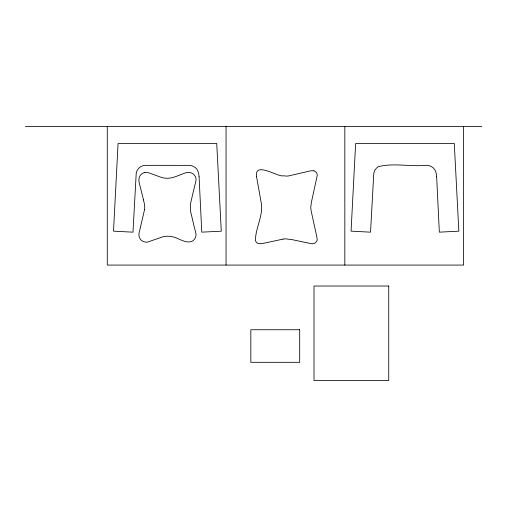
<?xml version="1.0" encoding="UTF-8"?>
<svg xmlns="http://www.w3.org/2000/svg" width="507" height="507" viewBox="0 0 507 507"><rect width="100%" height="100%" fill="white"/><g stroke="black" fill="none" stroke-linecap="round" stroke-linejoin="round"><path stroke-width="0.76" d="M144.565 209.594L139.938 229.43A62.342 62.342 0 0 1 139.393 231.465L138.874 233.866L139.032 235.97A15.666 15.666 0 0 0 139.178 236.611L139.4 237.396A6.642 6.642 0 0 0 141.428 240.35L143.329 241.509A8.169 8.169 0 0 0 146.105 242.156L146.491 242.162A6.997 6.997 0 0 0 147.867 242.023L151.359 240.793A28.569 28.569 0 0 1 152.411 240.388L163.577 236.585A21.332 21.332 0 0 1 167.925 236.218L169.832 236.306A15.457 15.457 0 0 1 171.334 236.547C178.274 237.39 184.763 243.911 191.836 241.395A7.592 7.592 0 0 0 195.936 235.654L195.943 235.311A9.551 9.551 0 0 0 195.943 233.619L194.745 228.682A41.656 41.656 0 0 1 194.175 226.673L190.613 211.432L190.296 206.235L190.727 202.654L194.732 185.777A63.052 63.052 0 0 1 195.208 184.035L195.981 180.511A7.694 7.694 0 0 0 195.607 177.235A7.263 7.263 0 0 0 193.794 174.509L193.389 174.135A7.624 7.624 0 0 0 186.81 172.532C179.598 174.465 172.748 179.18 165.009 178.134A24.431 24.431 0 0 1 160.808 177.197L149.071 172.906L146.257 172.355A6.274 6.274 0 0 0 145.23 172.412L144.495 172.557M283.077 239.127L261.656 243.696L258.297 243.575A4.785 4.785 0 0 1 256.694 242.568A5.406 5.406 0 0 1 255.401 240.438C255.503 229.006 262.018 218.048 261.656 206.387A20.698 20.698 0 0 0 261.206 202.749L256.485 176.246M25.35 126.452L481.65 126.452M313.953 170.764L310.892 170.764L288.293 175.992A18.1 18.1 0 0 1 283.464 175.758C278.875 177.723 254.679 160.972 256.466 176.106M143.487 199.84L139.298 183.052A10.888 10.888 0 0 1 138.886 179.579L139.127 177.818A6.749 6.749 0 0 1 139.336 177.158A7.466 7.466 0 0 1 144.501 172.576M463.613 126.452L463.613 265.072L107.269 265.072L107.269 126.452M344.83 126.452L344.83 265.072M226.052 126.452L226.052 265.072M283.077 239.12A11.661 11.661 0 0 1 285.384 238.835L291.88 239.596L312.116 243.842L314.739 243.316L316.628 241.389A5.273 5.273 0 0 0 317.211 239.367L316.545 235.267A41.295 41.295 0 0 1 316.102 233.588L311.057 210.424L310.753 207.243L311.374 202.394L317.268 175.295A4.715 4.715 0 0 0 313.928 170.846M143.354 199.885A25.477 25.477 0 0 1 144.691 209.6M199.086 176.778L201.773 232.149L221.28 231.192L216.73 143.487L118.068 143.563L113.511 231.154L132.98 232.168L136.136 174.611A10.374 10.374 0 0 1 136.383 172.665L136.82 171.258A8.663 8.663 0 0 1 137.549 169.826L138.962 168.09A10.241 10.241 0 0 1 140.769 166.695L142.86 165.738L145.37 165.345L190.068 165.358L192.508 166.017L195.366 167.589L196.931 169.249L198.275 172.076A17.314 17.314 0 0 1 198.75 173.844L199.086 176.778M436.647 176.778L439.335 232.149L458.841 231.192L454.291 143.487L355.629 143.563L351.072 231.154L370.541 232.168L373.697 174.611A10.374 10.374 0 0 1 373.944 172.665L374.381 171.258A8.663 8.663 0 0 1 375.11 169.826L376.524 168.09A10.241 10.241 0 0 1 378.33 166.695C392.906 162.747 409.903 166.784 425.018 165.358C429.575 164.813 434.645 167.424 435.836 172.076A17.314 17.314 0 0 1 436.312 173.844L436.647 176.778M388.742 286.024L314.01 286.024L314.01 380.548L388.742 380.548L388.742 286.024M299.694 329.74L250.832 329.74L250.832 362.315L299.694 362.315L299.694 329.74"/></g></svg>
